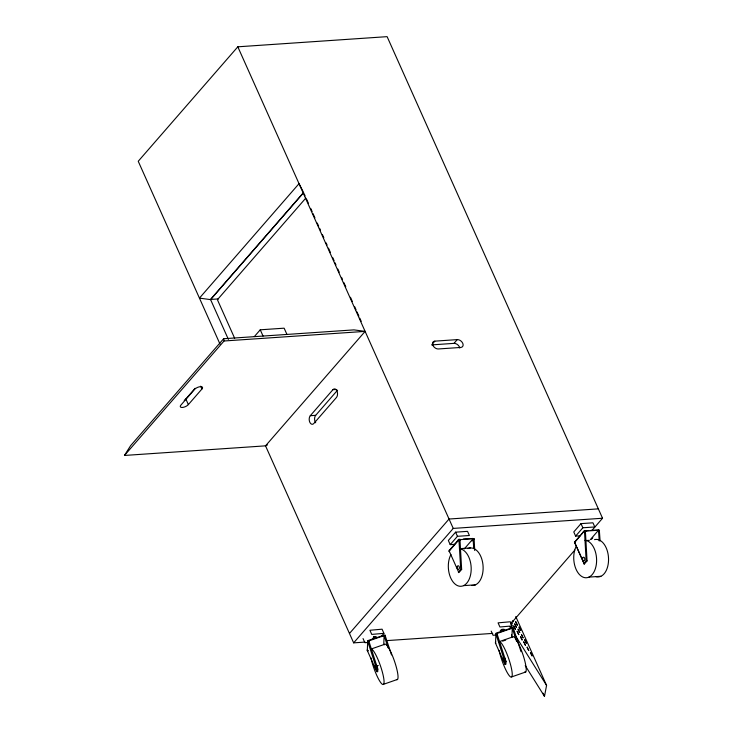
<?xml version="1.0" encoding="UTF-8"?>
<svg xmlns="http://www.w3.org/2000/svg" width="733" height="733" viewBox="0 0 733 733"><rect width="100%" height="100%" fill="white"/><g stroke="black" fill="none" stroke-linecap="round" stroke-linejoin="round"><path stroke-width="1.1" d="M391.523 654.89L384.944 634.906L367.728 640.66L367.315 650.556L376.689 671.501A1.127 0.467 -24.1 0 0 377.715 671.648L377.825 669.101L368.772 640.917L384.138 635.566L388.096 647.825M368.332 640.486L368.25 642.438L364.887 642.704L363.037 638.553M376.689 671.501L376.78 669.467L367.728 641.283M383.753 644.261L384.138 635.566M521.053 651.729L513.118 627.494L496.003 633.156L495.49 643.134L504.863 664.089A1.127 0.467 -24.1 0 0 505.889 664.235L505.999 661.688L496.947 633.504L512.312 628.154L516.609 641.476M496.855 635.676L496.947 633.504M504.863 664.089L504.955 662.046L495.902 633.871M511.561 634.54L511.652 637.344M511.918 636.849L512.312 628.154M374.636 665.793L375.919 669.137L374.765 665.582L376.002 669.092L374.71 666.425L375.159 665.61M502.811 658.381L504.139 661.716L502.902 659.114L502.939 658.17L504.093 661.725L502.884 659.013L503.333 658.197M525.231 665.601L544.482 696.35L546.571 685.419L515.766 616.554M124.454 455.45L130.575 445.71L223.638 338.738L353.957 329.877L365.116 331.389L265.529 445.847L124.454 455.45L224.041 340.992L365.116 331.389M381.169 636.656L383.918 633.339L382.067 629.189L369.899 630.261L371.759 634.411L383.918 633.339M509.343 629.244L512.092 625.927L510.232 621.776L498.074 622.848L499.933 626.999L512.092 625.927M592.062 530.298L602.544 518.249L387.116 36.65L237.813 46.811L138.235 161.269L220.01 344.098M303.581 192.477L210.518 299.449L218.461 298.908M303.654 192.66L210.591 299.623L199.449 298.12L299.027 183.662L303.141 191.661M305.844 198.057L217.408 299.705L234.661 338.279M184.212 400.31A4.7 1.942 -24.1 0 0 185.843 398.972L195.134 388.288M201.942 388.994A4.7 1.942 -24.1 0 0 200.466 386.648A4.7 1.942 -24.1 0 0 194.474 389.498L180.895 405.111A4.7 1.942 -24.1 0 0 182.361 407.456A4.7 1.942 -24.1 0 0 188.363 404.598L201.942 388.994L200.677 386.181M254.333 336.612L260.252 329.804L284.147 328.182L286.942 334.431M332.929 389.681A4.7 2.85 86.1 0 1 336.942 390.991A4.7 2.85 86.1 0 1 336.429 397.506L313.797 423.518A4.7 2.85 86.1 0 1 309.784 422.208A4.7 2.85 86.1 0 1 310.297 415.693L332.929 389.681L336.154 389.461M315.694 422.767A4.7 2.85 86.1 0 1 315.676 415.336L337.574 390.158M432.25 344.144L434.861 341.147L457.255 339.617A4.7 3.198 41 0 1 462.734 343.273A4.7 3.198 41 0 1 460.755 347.442L438.361 348.963A4.7 3.198 41 0 1 432.873 345.307A4.7 3.198 41 0 1 434.861 341.147M431.6 344.895L453.993 343.365L457.255 339.617M349.467 633.477L449.045 519.028L598.348 508.867M265.346 445.435L353.663 642.859L453.241 528.411L602.544 518.249M450.209 544.637L457.447 536.309L469.395 535.502L467.535 531.352L455.596 532.167L448.349 540.487L450.209 544.637L454.552 544.344M458.574 571.997L449.201 551.051A1.127 0.77 41.1 0 1 449.677 550.052L458.904 539.186L460.745 569.504L458.574 571.997A1.127 0.467 -24.1 0 0 458.922 572.565L461.643 569.44L459.967 539.644L473.106 538.755L473.72 548.339M459.069 539.708L449.201 551.051A1.127 0.467 -24.1 0 0 449.549 551.61L449.549 551.61A1.127 0.687 86.1 0 1 449.677 550.052M464.181 549.008L473.106 538.755M472.025 540.963L474.004 538.691L472.144 538.434M575.625 536.098L582.863 527.778L594.811 526.963L592.951 522.812L581.003 523.628L573.765 531.947L575.625 536.098L579.968 535.805M580.692 535.081L575.093 541.513A1.127 0.77 41.1 0 0 574.617 542.512L583.99 563.466A1.127 0.467 -24.1 0 0 584.338 564.025L587.06 560.91L585.383 531.113L598.522 530.216L599.191 540.927M581.306 534.366L584.421 530.793L588.801 530.5M584.421 530.793L574.617 542.512A1.127 0.467 -24.1 0 0 574.965 543.08L575.863 545.068M510.452 624.095L574.837 550.089M590.34 539.616L598.522 530.216M591.522 539.231L592.832 537.72M583.99 563.466L586.162 560.965L584.485 531.168M500.749 630.096L500.767 630.068A1.878 0.779 -24.1 0 0 500.318 630.673M265.529 445.847L267.444 444.931M375.644 638.122A1.878 0.779 -24.1 0 0 374.187 637.38L373.821 637.527A1.878 0.779 -24.1 0 1 376.148 636.849A1.878 0.779 -24.1 0 1 375.928 638.049M503.974 630.499A1.878 0.779 -24.1 0 0 502.362 629.968L502.032 630.041A1.878 0.779 -24.1 0 1 504.322 629.436A1.878 0.779 -24.1 0 1 504.102 630.627M373.546 636.895L374.27 636.647M501.72 629.482L502.444 629.235M367.948 641.87L369.001 641.503M384.358 636.152L385.411 635.786M370.559 649.227L384.523 644.362M376.341 666.169L378.283 665.491M376.038 668.917L376.56 668.734M376.78 669.467L377.825 669.101M496.122 634.457L497.176 634.091M512.532 628.74L513.576 628.373M512.697 636.95L498.733 641.815A18.811 3.482 70.8 0 1 509.261 660.351A18.811 3.482 70.8 0 1 509.911 676.385A18.811 3.482 70.8 0 1 499.081 650.391M502.655 641.146L505.733 640.074M383.597 684.265L397.561 679.399M504.955 662.046L505.999 661.688M511.771 676.852L525.735 671.987M376.432 664.996L377.522 666.993L377.458 668.349M504.597 657.583L505.797 661.102M496.378 634.998L493.062 635.291L491.202 631.14M310.297 415.693L315.676 415.336M463.384 539.03L471.044 538.517M590.99 530.353L599.31 529.986L600.089 540.872M459.215 540.313L460.113 540.248M473.243 539.36L474.141 539.296L474.727 550.529M584.632 531.773L585.52 531.718M598.659 530.82L599.557 530.765M459.463 548.687L470.32 547.954M585.365 540.597L589.341 540.331M460.745 569.504L461.643 569.44M586.162 560.965L587.06 560.91M463.54 585.64L475.479 584.833M588.956 577.109L600.895 576.294M353.663 642.859L365.052 642.09M386.712 640.615L492.704 633.404M574.965 543.08L574.965 543.08A1.127 0.687 86.1 0 1 575.02 541.614M500.996 631.837L500.593 631.333L501.317 630.682M372.804 639.24L372.419 638.745L373.143 638.095A1.878 0.779 -24.1 0 0 373.161 638.773M368.14 650.611L368.342 650.693A1.127 0.467 -24.1 0 1 367.315 650.556A1.127 1.008 2.6 0 1 367.545 649.484M509.866 626.788L511.066 628.712M514.676 634.476L546.571 685.419M512.651 621.236L513.073 621.905L512.669 620.878M511.277 622.509L512.101 623.985L511.295 622.088M581.003 523.628L582.863 527.778M576.752 547.065L580.765 556.045M581.214 557.043L584.338 564.025M543.08 693.216L544.482 696.35M502.362 629.968L502.078 629.335M304.168 193.796L305.102 195.885M306.504 199.019L308.373 203.197M310.71 208.429L312.111 211.562M313.046 213.651L314.915 217.838M317.261 223.061L318.663 226.195M319.597 228.284L320.532 230.373M322.401 234.56L323.803 237.694M326.139 242.916L327.074 245.014M328.476 248.148L330.345 252.326M332.69 257.558L334.092 260.691M335.027 262.781L335.961 264.87M337.831 269.048L339.232 272.19M341.569 277.413L342.503 279.502M343.905 282.636L345.774 286.823M350.456 297.277L352.326 301.455M354.662 306.678L356.064 309.821M356.998 311.91L358.868 316.088M359.802 318.177L361.204 321.311M455.596 532.167L457.447 536.309M237.813 46.811L453.241 528.411M260.252 329.804L263.055 336.062M374.187 637.38L373.912 636.748M376.322 665.93L376.872 667.369M210.637 299.715L228.403 339.434M185.843 398.972L188.363 404.598M504.689 658.958L505.037 659.957M474.004 538.691L474.141 539.296M223.638 338.738L224.041 340.992M453.993 343.365A4.7 3.198 41 0 1 459.802 348.038M375.214 636.583A1.878 0.779 -24.1 0 1 375.608 636.876M370.88 648.989A18.811 3.482 70.8 0 1 381.49 669.046A18.811 3.482 70.8 0 1 381.545 683.596A18.811 3.482 70.8 0 1 370.907 657.803M384.284 644.811A18.811 3.482 70.8 0 1 394.299 660.653A18.811 3.482 70.8 0 1 396.406 679.491M495.838 641.98A1.127 1.008 2.6 0 0 495.49 643.134A1.127 0.467 -24.1 0 0 495.829 643.4M503.571 629.235A1.878 0.779 -24.1 0 1 503.773 629.464M512.459 637.398A18.811 3.482 70.8 0 1 522.473 653.24A18.811 3.482 70.8 0 1 524.581 672.079M457.74 541A1.878 0.779 -24.1 0 1 460.031 539.231M460.855 548.999A18.811 11.398 86.1 0 1 470.705 574.232A18.811 11.398 86.1 0 1 454.332 583.395A18.811 11.398 86.1 0 1 450.942 554.551M467.911 548.596A18.811 11.398 86.1 0 1 482.965 564.758A18.811 11.398 86.1 0 1 471.832 585.465M583.156 532.47A1.878 0.779 -24.1 0 1 584.549 530.994A1.878 0.779 -24.1 0 1 586.583 530.921M585.026 540.239A18.811 11.398 86.1 0 1 596.332 564.41A18.811 11.398 86.1 0 1 580.115 575.213A18.811 11.398 86.1 0 1 576.358 546.012M594.518 539.635A18.811 11.398 86.1 0 1 608.527 558.253A18.811 11.398 86.1 0 1 596.011 576.697M515.766 621.767L517.361 625.13L515.766 621.767M514.795 623.847L516.389 627.21L514.795 623.847M513.833 625.927L515.427 629.299L513.833 625.927M519.092 627.072L520.687 630.444L519.092 627.072M518.121 629.161L519.715 632.524L518.121 629.161M517.159 631.241L518.753 634.604L517.159 631.241M521.447 634.466L523.041 637.838L521.447 634.466M520.476 636.546L522.079 639.918L520.476 636.546M524.773 639.781L526.367 643.143L524.773 639.781M523.802 641.861L525.405 645.232L523.802 641.861M527.128 647.175L528.722 650.538L527.128 647.175M530.454 652.48L532.048 655.852L530.454 652.48M457.236 566.682A1.878 1.136 86.1 0 0 458.336 569.504A1.878 1.136 86.1 0 0 459.206 566.691A1.878 1.136 86.1 0 0 457.236 566.682M582.643 558.143A1.878 1.136 86.1 0 0 583.752 560.965A1.878 1.136 86.1 0 0 584.622 558.152A1.878 1.136 86.1 0 0 582.643 558.143"/></g></svg>
